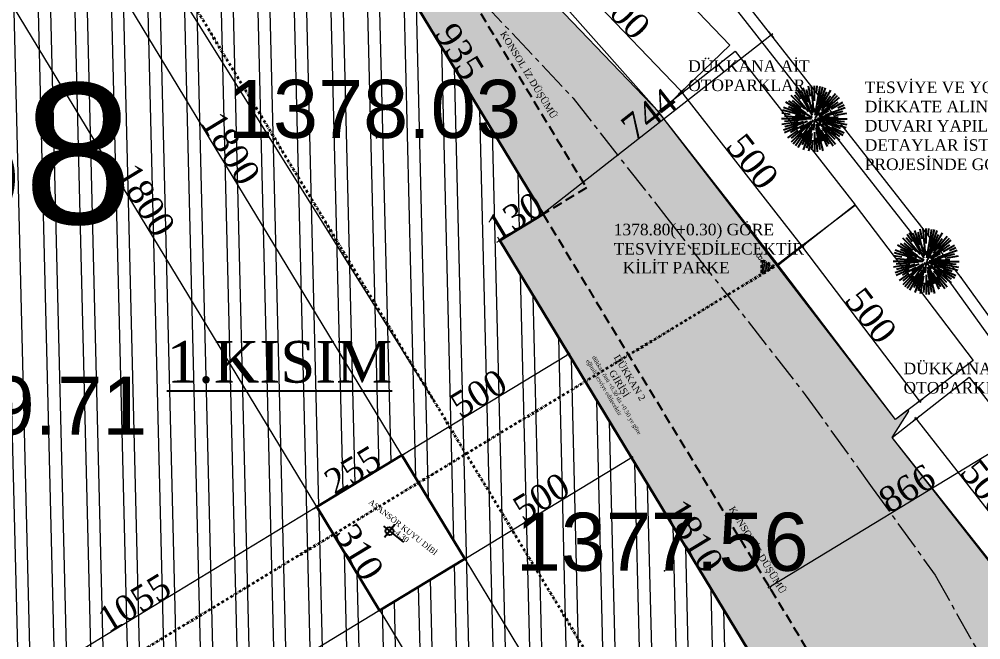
# Model space of a CAD drawing. Header units: millimetres. Extents: x 2232 to 85269, y -3593 to 5869.
# Drawn here: x 4820 to 5436, y 2992 to 3389 of the extents above; entities that cross this region are included whole.
import ezdxf

# ---------------------------------------------------------------- set-up
doc = ezdxf.new("R2010")
doc.units = ezdxf.units.MM
for name, pattern in [('CENTER2', [112.5, 75, -12.5, 12.5, -12.5]), ('DASHDOT2', [12.7, 6.35, -3.175, 0, -3.175]), ('DOTX2', [0.5, 0, -0.5]), ('HIDDEN', [0.375, 0.25, -0.125])]:
    doc.linetypes.add(name, pattern=pattern)
for name, color, linetype, lineweight in [('03_PARSEL_ALN_YENI', 40, 'Continuous', 0), ('iz', 1, 'DOTX2', 20), ('kesit çizgisi', 1, 'DASHDOT2', 40), ('Kiris', 7, 'Continuous', 30), ('NKOT', 1, 'Continuous', 0), ('NOKTA', 30, 'Continuous', 0), ('sıva iç', 21, 'Continuous', 0), ('tarama', 251, 'Continuous', 0), ('taramaa', 8, 'Continuous', 13), ('TEVHID', 4, 'Continuous', 0), ('yazı', 11, 'Continuous', 20), ('YOLATERK', 143, 'Continuous', 0), ('ölçü iç', 170, 'Continuous', 9), ('ÖLÇÜ İÇ', 7, 'Continuous', 9)]:
    doc.layers.add(name, color=color, linetype=linetype, lineweight=lineweight)
for name, color, linetype in [('BOSQUENUEVO', 64, 'Continuous'), ('Kot', 7, 'Continuous'), ('Yazi', 7, 'Continuous')]:
    doc.layers.add(name, color=color, linetype=linetype)
doc.styles.add('ROMANT', font='times.ttf')
doc.styles.get("Standard").update_dxf_attribs({"font": 'arial.ttf'})
doc.styles.add('times new roman tur_1_18', font='times.ttf', dxfattribs={"height": 0.2})
doc.styles.add('Times roman', font='times.ttf')
doc.dimstyles.new('VAZİYET ÖLÇÜ', dxfattribs={"dimtxt": 65, "dimasz": 5, "dimexe": 5, "dimexo": 0, "dimgap": 0, "dimtad": 1, "dimdec": 0, "dimzin": 3, "dimdsep": 46, "dimtxsty": 'ROMANT', "dimblk": 'fm-dim', "dimcen": 9, "dimdle": 1.25, "dimse1": 1, "dimse2": 1, "dimaunit": 1, "dimadec": 4, "dimazin": 0, "dimtfac": 0.75, "dimtdec": 0, "dimtix": 1, "dimtofl": 0, "dimtmove": 2, "dimatfit": 3, "dimldrblk": '11_AR2', "dimfxl": 1, "dimtvp": 1, "dimtolj": 1, "dimtzin": 3, "dimarcsym": 0})

# ---------------------------------------------------------------- blocks, each defined once
blk = doc.blocks.new('fm-dim')
at = {"linetype": 'Continuous'}
for p, q in [((-0.5, 0), (-1, 0)), ((0, 0.5), (4e-16, 2)), ((0, -0.5), (0, -2)), ((0.5, -2e-16), (1, -4e-16))]:
    blk.add_line(p, q, dxfattribs=at)
at = {"color": 9, "linetype": 'Continuous'}
blk.add_circle((0, 0), 0.5, dxfattribs=at)
blk = doc.blocks.new('*D20')
at = {"layer": 'Defpoints', "color": 0, "transparency": 16777216}
for p in [(784747.5802167184, -318397.8888023626, -11.59669621302051), (784747.5802167184, -318397.8888023626), (784747.5802167186, -318897.8888023625, -11.59669621302051)]:
    blk.add_point(p, dxfattribs=at)
at = {"layer": 'ÖLÇÜ İÇ', "color": 0, "lineweight": -2, "transparency": 16777216}
blk.add_line((784747.5802167186, -318892.8888023625), (784747.5802167184, -318402.8888023625), dxfattribs=at)
at = {"layer": 'ÖLÇÜ İÇ', "color": 0, "lineweight": -2, "transparency": 16777216, "xscale": 5, "yscale": 5, "zscale": 5}
for p, rotation in [((784747.5802167184, -318397.8888023625), 90.00000000002727), ((784747.5802167186, -318897.8888023625), 270.0000000000273)]:
    blk.add_blockref('fm-dim', p, dxfattribs=dict(at, rotation=rotation))
at = {"layer": 'ÖLÇÜ İÇ', "color": 0, "transparency": 16777216, "insert": (784780.6425815347, -318647.8888023625), "char_height": 65, "attachment_point": 5, "rotation": 270.0000000000273, "style": 'ROMANT'}
blk.add_mtext('\\A1;500', dxfattribs=at)
blk = doc.blocks.new('11_AR2')
blk.add_line((-0.5, 0), (-1, 0))
blk.add_circle((0, 0), 0.5)
blk = doc.blocks.new('02PTRX23')
at = {"color": 0, "linetype": 'ByBlock'}
for p, q in [((-0.09175952528003872, 0.2582924330819392), (-0.1699043297844938, 0.4729935189056249)), ((-0.02046251188021397, 0.08364102737013113), (-0.1182297018091836, 0.4485131474982822)), ((-0.05821656008300735, 0.339580701123932), (-0.08571834695512504, 0.4955510850187732)), ((-0.007767704768443018, 0.1045711677911694), (-0.04247212949548729, 0.5012445575585431)), ((0.001105741878340893, 0.2753265520538957), (0.001105741878340893, 0.5031472085126687)), ((0.01110499736430626, 0.05985580435993931), (0.08792983071180771, 0.4955510850187732)), ((0.02698465252328575, 0.07424893114973585), (0.1721158135411773, 0.4729935189056214)), ((0.03569693108924454, 0.3985263104079912), (0.04468361325217352, 0.5012445575585431)), ((0.05871963698336735, 0.2181651922665679), (0.1305152644296026, 0.4861101216572017)), ((-0.1443518649412816, 0.1486048153322912), (-0.3524476487149331, 0.3567005991059435)), ((-0.08770411047636895, 0.1089866691141559), (-0.3016653269592284, 0.3639757175334335)), ((-0.2081450496563839, 0.3019883093521969), (-0.2856824762971826, 0.4127232306571642)), ((-0.02721643794011186, 0.05220266293933129), (-0.2488942581216591, 0.4361599104048892)), ((-0.07057052718167522, 0.1568574635481781), (-0.2001587997544751, 0.4347604108974252)), ((0.0427724085449892, 0.07531599216133955), (0.2511057418783427, 0.4361599104048874)), ((0.072915734948241, 0.1571442356128081), (0.191685991052351, 0.4118478717787646)), ((0.07608146269235228, 0.06605930819495498), (0.3841279634378321, 0.3245410133559368)), ((0.10812420196212, 0.1306868427914125), (0.3224995467216125, 0.3861694300721563)), ((0.1139583519640386, 0.1643174386622004), (0.2450167290919101, 0.351488198724228)), ((0.1882597721125912, 0.1903012387469172), (0.3546591324716157, 0.3567005991059418)), ((-0.2025264132424489, 0.07726325171611315), (-0.4687405685146127, 0.1741572801755034)), ((-0.0258627768353934, 0.01871749005168866), (-0.4319069600138787, 0.2531472085126687)), ((-0.138394506566816, 0.0681972426771722), (-0.3887537953463287, 0.1849416963252963)), ((-0.1219894402352564, 0.0893393829459086), (-0.3882065817064655, 0.2757466322046902)), ((-0.1978016822627149, 0.1700503547478522), (-0.3313426514390754, 0.2821045327307914)), ((0.1226654813695713, 0.0882642544472354), (0.3607869728014759, 0.2549987177575943)), ((0.1678753532551855, 0.06384638303398305), (0.4709520522712953, 0.1741572801755034)), ((0.2626479476075296, 0.1541486713948625), (0.4341184437705614, 0.2531472085126669)), ((0.3549498595735709, 0.1681474303870534), (0.4542596353966655, 0.2144563393830179)), ((-0.04276306760506277, 0.003147208512668698), (-0.4988942581216591, 0.003147208512670474)), ((-0.3636522768692751, 0.0674638886476373), (-0.4912981346277645, 0.08997129734613551)), ((-0.1452538428099324, 0.04236414103444552), (-0.4818571712661948, 0.1325567310639286)), ((-0.1600930043342652, 0.0172502713808651), (-0.4495670829576355, 0.04257597164502336)), ((-0.0675700313424743, 0.01525660025251518), (-0.2852797766442796, 0.05364470231238982)), ((0.001105741878340893, 0.003147208512668698), (0.3971043956533844, -0.1409845142709365)), ((0.001105741878340893, 0.003147208512668698), (0.07729674947948517, -0.1056648271245786)), ((0.01166038166642025, 0.01822079628789552), (0.07486531234002136, 0.1084867920456709)), ((0.0472447295595142, 0.0112827569034355), (0.2325057487687356, 0.04394927306356955)), ((0.07327452552706148, 0.04481387517934543), (0.2199043418779496, 0.1294706391207541)), ((0.08443907521171212, 0.003147208512668698), (0.5011057418783409, 0.003147208512668698)), ((0.0862213078781231, 0.02595385568563024), (0.4348624974604398, 0.1193719808824341)), ((0.1515383140580333, 0.01630835320343671), (0.3622931985749194, 0.03474701638137745)), ((0.3200777838223114, 0.0593905855990613), (0.4935096183844454, 0.08997129734613196)), ((-0.2460478893972136, -0.04043264506128352), (-0.4912981346277645, -0.08367688032079545)), ((-0.1049850905143037, -0.03546669660677626), (-0.4687405685146144, -0.1678628631501642)), ((-0.2543765582824049, -0.1159861445753414), (-0.4520481516399855, -0.2081619223576805)), ((-0.1157323609610446, -0.007074800953652982), (-0.4502065815164116, -0.03633750349391551)), ((-0.1622623582882161, -0.04062714199596584), (-0.4485875149873211, -0.1173477365062059)), ((-0.1552301508780971, -0.08711336125425895), (-0.3581673329707336, -0.2042791979640279)), ((-0.06813007315755115, -0.06608860652322424), (-0.3524476487149331, -0.3504061820806044)), ((-0.109470922407815, -0.08963762970665634), (-0.3490579155738418, -0.2906749873071437)), ((-0.0143622196574249, -0.01894332992299574), (-0.2856824762971835, -0.4064288136318268)), ((-0.04734275838020974, -0.03077679658332322), (-0.2177511252752682, -0.1500980196572481)), ((-0.05677436220067023, -0.120977075244582), (-0.182893969045093, -0.3914414449343919)), ((-0.02739593673214102, -0.07516050988618517), (-0.1699043297844929, -0.4666991018802849)), ((-0.02987652955320019, -0.1124802026037326), (-0.1178125415204789, -0.4406618670805962)), ((-0.00160436404887232, -0.02782944398139975), (-0.01375355266153466, -0.1666953052602693)), ((0.02267399563686645, -0.07734661034469159), (0.130515264429599, -0.4798157046318652)), ((0.0243041221645548, -0.1284173438491232), (0.08280779055947285, -0.460208134798159)), ((0.03637805806327954, -0.003072252502816397), (0.4935096183844454, -0.08367688032079901)), ((0.03698891258849279, -0.0738044994050755), (0.1975829882622797, -0.4181996060803552)), ((0.0469279313011004, -0.1227482222363339), (0.1243902718542973, -0.3355742537643494)), ((0.0620042029458272, -0.05775125255481761), (0.3119214646336292, -0.3076685142426197)), ((0.0649427788048822, -0.05041842562784371), (0.3841279634378285, -0.3182465963306029)), ((0.07663139079809156, -0.03207097996573793), (0.1059954808077794, -0.04576368001200848)), ((0.1180786731796371, -0.06438714486203612), (0.4341184437705596, -0.2468527914873331)), ((0.1190199968121224, -0.1373775284227365), (0.322499546721609, -0.3798750130468216)), ((0.1282450607972336, -0.00797604058114132), (0.4567669053932821, -0.0367179777039226)), ((0.1687172517773465, -0.1142156342093275), (0.3824202851391014, -0.2638521091075106)), ((0.1768159323085143, -0.04393419511501406), (0.4840686550228757, -0.1262623140385921)), ((0.2617002904509533, -0.1183700251601874), (0.4542596353966655, -0.2081619223576832)), ((-0.258509450848357, -0.1786373064683318), (-0.4084702802661537, -0.283641009662853)), ((-0.1833189753570847, -0.2166416108158202), (-0.3202880629649281, -0.3798750130468207)), ((-0.1010927027928803, -0.1738656901124047), (-0.2488942581216591, -0.4298654933795492)), ((-0.03828878217989029, -0.2202702395712581), (-0.08571834695512504, -0.4892566679934323)), ((0.001105741878340893, -0.1992159600835386), (0.001105741878340893, -0.4968527914873313)), ((0.02640730754320408, -0.286051010378479), (0.04468361325216819, -0.494950140533204)), ((0.1012686863181624, -0.1703401002928029), (0.2222812380389687, -0.3799399882267922)), ((0.1592722812602592, -0.2227380194389159), (0.2878939600538626, -0.4064288136318286)), ((-0.02700032735270508, -0.318106632823242), (-0.03995416513176409, -0.4661696761593683))]:
    blk.add_line(p, q, dxfattribs=at)
blk = doc.blocks.new('YTTYTY')
at = {"layer": 'NOKTA'}
for p in [(1083168.616218126, -440814.6932641108, -257.91015625), (1083906.616218126, -441923.6932641704, -304.8095703125)]:
    blk.add_point(p, dxfattribs=at)
at = {"layer": 'NKOT'}
for s, p in [('1378.03', (1082787.444324798, -440814.6932641108, -257.91015625)), ('1379.71', (1081829.944324791, -441574.8932642181, -89.404296875)), ('1377.56', (1083525.444324798, -441923.6932641704, -304.8095703125))]:
    blk.add_text(s, height=148.7500071525574, dxfattribs=at).set_placement(p)
blk = doc.blocks.new('GFHGFHFG')
at = {"layer": 'tarama'}
h = blk.add_hatch(dxfattribs=at)
h.set_pattern_fill('ANSI33', color=256, angle=-2.544443745170813e-14, style=0)
h.set_pattern_definition([(315.0000000000001, (628955.3421471656, -27331.29962176274), (-4.490128060534574, -4.490128060534581), []), (315.0000000000001, (628959.8322771654, -27331.29962176274), (-4.490128060534574, -4.490128060534581), [3.175, -1.5875])])
h.paths.add_polyline_path([(651484.5379358275, -213045.2655740642), (651515.5581012402, -213026.6892051129), (651515.5581012402, -213063.8419430154)])
at = {"layer": 'kesit çizgisi', "color": 1}
for p, q in [((651515.5581012402, -213026.6892051129), (651484.5379358275, -213045.2655740642)), ((651484.5379358275, -213045.2655740642), (651515.5581012402, -213063.8419430154)), ((651515.5581012407, -216046.3845378708), (651515.5581012402, -213026.6892051129)), ((649350.0909737981, -213950.8509588443), (654643.778074721, -213950.8509588444))]:
    blk.add_line(p, q, dxfattribs=at)
blk.add_text('B', height=15.8203125, rotation=270, dxfattribs=at).set_placement((651466.282234389, -213038.8550988176))
blk = doc.blocks.new('*D2486')
at = {"layer": 'Defpoints', "color": 0, "transparency": 16777216}
for p in [(1127611.035515139, -439811.6020418108), (1127611.035515139, -439811.6020418109), (1126004.012808587, -440787.2444048847)]:
    blk.add_point(p, dxfattribs=at)
at = {"layer": 'ÖLÇÜ İÇ', "color": 0, "lineweight": -2, "transparency": 16777216}
blk.add_line((1126008.286805147, -440784.6496113661), (1127606.761518579, -439814.1968353297), dxfattribs=at)
at = {"layer": 'ÖLÇÜ İÇ', "color": 0, "lineweight": -2, "transparency": 16777216, "xscale": 5, "yscale": 5, "zscale": 5}
for p, rotation in [((1127611.035515139, -439811.6020418109), 31.2624292926261), ((1126004.012808587, -440787.2444048849), 211.2624292926261)]:
    blk.add_blockref('fm-dim', p, dxfattribs=dict(at, rotation=rotation))
at = {"layer": 'ÖLÇÜ İÇ', "color": 0, "transparency": 16777216, "insert": (1126790.366159875, -440271.16153665), "char_height": 65, "attachment_point": 5, "rotation": 31.262429292626095, "style": 'ROMANT'}
blk.add_mtext('\\A1;1880', dxfattribs=at)
blk = doc.blocks.new('*D2489')
at = {"layer": 'Defpoints', "color": 0, "transparency": 16777216}
for p in [(1127964.694769254, -440211.0706037512), (1128449.921157272, -441010.3079604671), (1128449.921157271, -441010.3079604675)]:
    blk.add_point(p, dxfattribs=at)
at = {"layer": 'ÖLÇÜ İÇ', "color": 0, "lineweight": -2, "transparency": 16777216}
blk.add_line((1127967.289562772, -440215.3446003117), (1128447.326363752, -441006.0339639075), dxfattribs=at)
at = {"layer": 'ÖLÇÜ İÇ', "color": 0, "lineweight": -2, "transparency": 16777216, "xscale": 5, "yscale": 5, "zscale": 5}
for p, rotation in [((1127964.694769253, -440211.0706037516), 121.2624292926101), ((1128449.921157271, -441010.3079604675), 301.2624292926101)]:
    blk.add_blockref('fm-dim', p, dxfattribs=dict(at, rotation=rotation))
at = {"layer": 'ÖLÇÜ İÇ', "color": 0, "transparency": 16777216, "insert": (1128235.649768137, -440593.4826394353), "char_height": 65, "attachment_point": 5, "rotation": 301.26242929261014, "style": 'ROMANT'}
blk.add_mtext('\\A1;935', dxfattribs=at)
blk = doc.blocks.new('*D2490')
at = {"layer": 'Defpoints', "color": 0, "transparency": 16777216}
for p in [(1128449.921157272, -441010.3079604672), (1128338.797246713, -441077.7725919567), (1128338.797246713, -441077.7725919565)]:
    blk.add_point(p, dxfattribs=at)
at = {"layer": 'ÖLÇÜ İÇ', "color": 0, "lineweight": -2, "transparency": 16777216}
blk.add_line((1128445.647160712, -441012.902753986), (1128343.071243273, -441075.1777984377), dxfattribs=at)
at = {"layer": 'ÖLÇÜ İÇ', "color": 0, "lineweight": -2, "transparency": 16777216, "xscale": 5, "yscale": 5, "zscale": 5}
for p, rotation in [((1128449.921157272, -441010.3079604671), 31.26242929277661), ((1128338.797246713, -441077.7725919565), 211.2624292927766)]:
    blk.add_blockref('fm-dim', p, dxfattribs=dict(at, rotation=rotation))
at = {"layer": 'ÖLÇÜ İÇ', "color": 0, "transparency": 16777216, "insert": (1128377.201200004, -441015.778589514), "char_height": 65, "attachment_point": 5, "rotation": 31.262429292776623, "style": 'ROMANT'}
blk.add_mtext('\\A1;130', dxfattribs=at)
blk = doc.blocks.new('*D2491')
at = {"layer": 'Defpoints', "color": 0, "transparency": 16777216}
for p in [(1128338.797246713, -441077.7725919567), (1129278.112500524, -442624.95934667), (1129278.112500524, -442624.95934667)]:
    blk.add_point(p, dxfattribs=at)
at = {"layer": 'ÖLÇÜ İÇ', "color": 0, "lineweight": -2, "transparency": 16777216}
blk.add_line((1128341.392040232, -441082.0465885166), (1129275.517707005, -442620.68535011), dxfattribs=at)
at = {"layer": 'ÖLÇÜ İÇ', "color": 0, "lineweight": -2, "transparency": 16777216, "xscale": 5, "yscale": 5, "zscale": 5}
for p, rotation in [((1128338.797246713, -441077.7725919567), 121.2624292926255), ((1129278.112500524, -442624.95934667), 301.2624292926255)]:
    blk.add_blockref('fm-dim', p, dxfattribs=dict(at, rotation=rotation))
at = {"layer": 'ÖLÇÜ İÇ', "color": 0, "transparency": 16777216, "insert": (1128836.716560316, -441834.2079673249), "char_height": 65, "attachment_point": 5, "rotation": 301.2624292926255, "style": 'ROMANT'}
blk.add_mtext('\\A1;1810', dxfattribs=at)
blk = doc.blocks.new('*D2501')
at = {"layer": 'Defpoints', "color": 0, "transparency": 16777216}
for p in [(1126791.610492, -442017.087845767), (1126791.610492, -442017.087845767), (1127730.925745811, -443564.2746004803)]:
    blk.add_point(p, dxfattribs=at)
at = {"layer": 'ÖLÇÜ İÇ', "color": 0, "lineweight": -2, "transparency": 16777216}
blk.add_line((1127728.330952292, -443560.0006039203), (1126794.205285519, -442021.361842327), dxfattribs=at)
at = {"layer": 'ÖLÇÜ İÇ', "color": 0, "lineweight": -2, "transparency": 16777216, "xscale": 5, "yscale": 5, "zscale": 5}
for p, rotation in [((1126791.610492, -442017.087845767), 121.2624292926255), ((1127730.925745811, -443564.2746004803), 301.2624292926255)]:
    blk.add_blockref('fm-dim', p, dxfattribs=dict(at, rotation=rotation))
at = {"layer": 'ÖLÇÜ İÇ', "color": 0, "transparency": 16777216, "insert": (1127289.529805603, -442773.5232211351), "char_height": 65, "attachment_point": 5, "rotation": 301.2624292926255, "style": 'ROMANT'}
blk.add_mtext('\\A1;1810', dxfattribs=at)
blk = doc.blocks.new('*D2509')
at = {"layer": 'Defpoints', "color": 0, "transparency": 16777216}
for p in [(1129034.612025726, -440550.3341676239), (1129035.526563352, -440551.5015126187), (1128449.911559217, -441010.2921510966)]:
    blk.add_point(p, dxfattribs=at)
at = {"layer": 'ÖLÇÜ İÇ', "color": 0, "lineweight": -2, "transparency": 16777216}
blk.add_line((1128452.932969723, -441006.0412509613), (1129030.676077594, -440553.4177227644), dxfattribs=at)
at = {"layer": 'ÖLÇÜ İÇ', "color": 0, "lineweight": -2, "transparency": 16777216, "xscale": 5, "yscale": 5, "zscale": 5}
for p, rotation in [((1129034.612025726, -440550.3341676239), 38.07635210900806), ((1128448.997021591, -441009.1248061017), 218.0763521090081)]:
    blk.add_blockref('fm-dim', p, dxfattribs=dict(at, rotation=rotation))
at = {"layer": 'ÖLÇÜ İÇ', "color": 0, "transparency": 16777216, "insert": (1128721.356795897, -440753.6293549656), "char_height": 65, "attachment_point": 5, "rotation": 38.07635210900806, "style": 'ROMANT'}
blk.add_mtext('\\A1;744', dxfattribs=at)
blk = doc.blocks.new('*D2528')
at = {"layer": 'Defpoints', "color": 0, "transparency": 16777216}
for p in [(1129769.94031115, -441516.617111577), (1129030.027801426, -441965.8266880887), (1129030.027801425, -441965.8266880882)]:
    blk.add_point(p, dxfattribs=at)
at = {"layer": 'ÖLÇÜ İÇ', "color": 0, "lineweight": -2, "transparency": 16777216}
blk.add_line((1129765.66631459, -441519.2119050953), (1129034.301797985, -441963.2318945694), dxfattribs=at)
at = {"layer": 'ÖLÇÜ İÇ', "color": 0, "lineweight": -2, "transparency": 16777216, "xscale": 5, "yscale": 5, "zscale": 5}
for p, rotation in [((1129769.94031115, -441516.6171115765), 31.26242929261051), ((1129030.027801425, -441965.8266880882), 211.2624292926105)]:
    blk.add_blockref('fm-dim', p, dxfattribs=dict(at, rotation=rotation))
at = {"layer": 'ÖLÇÜ İÇ', "color": 0, "transparency": 16777216, "insert": (1129382.826054299, -441712.9602131345), "char_height": 65, "attachment_point": 5, "rotation": 31.262429292610523, "style": 'ROMANT'}
blk.add_mtext('\\A1;866', dxfattribs=at)
blk = doc.blocks.new('*D2531')
at = {"layer": 'Defpoints', "color": 0, "transparency": 16777216}
for p in [(1128087.843549994, -441627.8837099171), (1128087.843549994, -441627.8837099167), (1127869.869725436, -441760.2181793763)]:
    blk.add_point(p, dxfattribs=at)
at = {"layer": 'ÖLÇÜ İÇ', "color": 0, "lineweight": -2, "transparency": 16777216}
blk.add_line((1127874.143721995, -441757.6233858572), (1128083.569553434, -441630.4785034356), dxfattribs=at)
at = {"layer": 'ÖLÇÜ İÇ', "color": 0, "lineweight": -2, "transparency": 16777216, "xscale": 5, "yscale": 5, "zscale": 5}
for p, rotation in [((1128087.843549994, -441627.8837099167), 31.26242929259968), ((1127869.869725435, -441760.218179376), 211.2624292925997)]:
    blk.add_blockref('fm-dim', p, dxfattribs=dict(at, rotation=rotation))
at = {"layer": 'ÖLÇÜ İÇ', "color": 0, "transparency": 16777216, "insert": (1127961.698635726, -441665.7892579485), "char_height": 65, "attachment_point": 5, "rotation": 31.262429292599684, "style": 'ROMANT'}
blk.add_mtext('\\A1;255', dxfattribs=at)
blk = doc.blocks.new('*D2532')
at = {"layer": 'Defpoints', "color": 0, "transparency": 16777216}
for p in [(1127869.869725436, -441760.2181793763), (1128030.746923603, -442025.2059660954), (1128030.746923603, -442025.2059660954)]:
    blk.add_point(p, dxfattribs=at)
at = {"layer": 'ÖLÇÜ İÇ', "color": 0, "lineweight": -2, "transparency": 16777216}
blk.add_line((1127872.464518955, -441764.4921759363), (1128028.152130084, -442020.9319695355), dxfattribs=at)
at = {"layer": 'ÖLÇÜ İÇ', "color": 0, "lineweight": -2, "transparency": 16777216, "xscale": 5, "yscale": 5, "zscale": 5}
for p, rotation in [((1127869.869725436, -441760.2181793763), 121.2624292927), ((1128030.746923603, -442025.2059660954), 301.2624292926999)]:
    blk.add_blockref('fm-dim', p, dxfattribs=dict(at, rotation=rotation))
at = {"layer": 'ÖLÇÜ İÇ', "color": 0, "transparency": 16777216, "insert": (1127978.570011217, -441875.5540707476), "char_height": 65, "attachment_point": 5, "rotation": 301.2624292927, "style": 'ROMANT'}
blk.add_mtext('\\A1;310', dxfattribs=at)
blk = doc.blocks.new('*D2533')
at = {"layer": 'Defpoints', "color": 0, "transparency": 16777216}
for p in [(1126935.744058663, -440221.5794177835), (1126935.744058662, -440221.5794177837), (1127869.869725436, -441760.2181793763)]:
    blk.add_point(p, dxfattribs=at)
at = {"layer": 'ÖLÇÜ İÇ', "color": 0, "lineweight": -2, "transparency": 16777216}
blk.add_line((1127867.274931917, -441755.9441828164), (1126938.338852181, -440225.8534143437), dxfattribs=at)
at = {"layer": 'ÖLÇÜ İÇ', "color": 0, "lineweight": -2, "transparency": 16777216, "xscale": 5, "yscale": 5, "zscale": 5}
for p, rotation in [((1126935.744058662, -440221.5794177837), 121.2624292926241), ((1127869.869725435, -441760.2181793764), 301.2624292926241)]:
    blk.add_blockref('fm-dim', p, dxfattribs=dict(at, rotation=rotation))
at = {"layer": 'ÖLÇÜ İÇ', "color": 0, "transparency": 16777216, "insert": (1127431.068578747, -440973.7407965915), "char_height": 65, "attachment_point": 5, "rotation": 301.26242929262406, "style": 'ROMANT'}
blk.add_mtext('\\A1;1800', dxfattribs=at)
blk = doc.blocks.new('*D2534')
at = {"layer": 'Defpoints', "color": 0, "transparency": 16777216}
for p in [(1127153.717883221, -440089.244948324), (1127153.717883221, -440089.2449483241), (1128087.843549994, -441627.883709917)]:
    blk.add_point(p, dxfattribs=at)
at = {"layer": 'ÖLÇÜ İÇ', "color": 0, "lineweight": -2, "transparency": 16777216}
blk.add_line((1128085.248756475, -441623.609713357), (1127156.31267674, -440093.5189448841), dxfattribs=at)
at = {"layer": 'ÖLÇÜ İÇ', "color": 0, "lineweight": -2, "transparency": 16777216, "xscale": 5, "yscale": 5, "zscale": 5}
for p, rotation in [((1127153.717883221, -440089.2449483241), 121.2624292926241), ((1128087.843549994, -441627.883709917), 301.2624292926241)]:
    blk.add_blockref('fm-dim', p, dxfattribs=dict(at, rotation=rotation))
at = {"layer": 'ÖLÇÜ İÇ', "color": 0, "transparency": 16777216, "insert": (1127649.042403305, -440841.4063271321), "char_height": 65, "attachment_point": 5, "rotation": 301.26242929262406, "style": 'ROMANT'}
blk.add_mtext('\\A1;1800', dxfattribs=at)
blk = doc.blocks.new('*D2535')
at = {"layer": 'Defpoints', "color": 0, "transparency": 16777216}
for p in [(1128515.243205992, -441368.4043580358), (1128515.243205992, -441368.4043580358), (1128087.843549994, -441627.8837099172)]:
    blk.add_point(p, dxfattribs=at)
at = {"layer": 'ÖLÇÜ İÇ', "color": 0, "lineweight": -2, "transparency": 16777216}
blk.add_line((1128092.117546554, -441625.2889163984), (1128510.969209432, -441370.9991515546), dxfattribs=at)
at = {"layer": 'ÖLÇÜ İÇ', "color": 0, "lineweight": -2, "transparency": 16777216, "xscale": 5, "yscale": 5, "zscale": 5}
for p, rotation in [((1128515.243205992, -441368.4043580358), 31.26242929264378), ((1128087.843549994, -441627.8837099172), 211.2624292926438)]:
    blk.add_blockref('fm-dim', p, dxfattribs=dict(at, rotation=rotation))
at = {"layer": 'ÖLÇÜ İÇ', "color": 0, "transparency": 16777216, "insert": (1128284.385376005, -441469.8823472786), "char_height": 65, "attachment_point": 5, "rotation": 31.26242929264378, "style": 'ROMANT'}
blk.add_mtext('\\A1;500', dxfattribs=at)
blk = doc.blocks.new('*D2536')
at = {"layer": 'Defpoints', "color": 0, "transparency": 16777216}
for p in [(1128676.120404159, -441633.3921447549), (1128676.120404159, -441633.3921447548), (1128248.720748161, -441892.8714966361)]:
    blk.add_point(p, dxfattribs=at)
at = {"layer": 'ÖLÇÜ İÇ', "color": 0, "lineweight": -2, "transparency": 16777216}
blk.add_line((1128252.994744721, -441890.2767031172), (1128671.846407599, -441635.9869382737), dxfattribs=at)
at = {"layer": 'ÖLÇÜ İÇ', "color": 0, "lineweight": -2, "transparency": 16777216, "xscale": 5, "yscale": 5, "zscale": 5}
for p, rotation in [((1128676.120404159, -441633.3921447548), 31.26242929262095), ((1128248.720748161, -441892.871496636), 211.2624292926209)]:
    blk.add_blockref('fm-dim', p, dxfattribs=dict(at, rotation=rotation))
at = {"layer": 'ÖLÇÜ İÇ', "color": 0, "transparency": 16777216, "insert": (1128445.262574172, -441734.8701339975), "char_height": 65, "attachment_point": 5, "rotation": 31.262429292620954, "style": 'ROMANT'}
blk.add_mtext('\\A1;500', dxfattribs=at)
blk = doc.blocks.new('*D2537')
at = {"layer": 'Defpoints', "color": 0, "transparency": 16777216}
for p in [(1127869.869725436, -441760.2181793763), (1126968.056451279, -442307.719611846), (1126968.056451279, -442307.719611846)]:
    blk.add_point(p, dxfattribs=at)
at = {"layer": 'ÖLÇÜ İÇ', "color": 0, "lineweight": -2, "transparency": 16777216}
blk.add_line((1127865.595728876, -441762.8129728953), (1126972.330447839, -442305.1248183272), dxfattribs=at)
at = {"layer": 'ÖLÇÜ İÇ', "color": 0, "lineweight": -2, "transparency": 16777216, "xscale": 5, "yscale": 5, "zscale": 5}
for p, rotation in [((1127869.869725436, -441760.2181793764), 31.26242929260379), ((1126968.056451279, -442307.719611846), 211.2624292926038)]:
    blk.add_blockref('fm-dim', p, dxfattribs=dict(at, rotation=rotation))
at = {"layer": 'ÖLÇÜ İÇ', "color": 0, "transparency": 16777216, "insert": (1127401.805086369, -442005.7072089133), "char_height": 65, "attachment_point": 5, "rotation": 31.262429292603805, "style": 'ROMANT'}
blk.add_mtext('\\A1;1055', dxfattribs=at)
blk = doc.blocks.new('*D2538')
at = {"layer": 'Defpoints', "color": 0, "transparency": 16777216}
for p in [(1128030.746923603, -442025.2059660953), (1127128.933649446, -442572.707398565), (1127128.933649446, -442572.7073985651)]:
    blk.add_point(p, dxfattribs=at)
at = {"layer": 'ÖLÇÜ İÇ', "color": 0, "lineweight": -2, "transparency": 16777216}
blk.add_line((1128026.472927043, -442027.8007596142), (1127133.207646006, -442570.1126050463), dxfattribs=at)
at = {"layer": 'ÖLÇÜ İÇ', "color": 0, "lineweight": -2, "transparency": 16777216, "xscale": 5, "yscale": 5, "zscale": 5}
for p, rotation in [((1128030.746923603, -442025.2059660953), 31.26242929261458), ((1127128.933649446, -442572.7073985651), 211.2624292926146)]:
    blk.add_blockref('fm-dim', p, dxfattribs=dict(at, rotation=rotation))
at = {"layer": 'ÖLÇÜ İÇ', "color": 0, "transparency": 16777216, "insert": (1127562.682284536, -442270.6949956324), "char_height": 65, "attachment_point": 5, "rotation": 31.262429292614595, "style": 'ROMANT'}
blk.add_mtext('\\A1;1055', dxfattribs=at)
blk = doc.blocks.new('*D2539')
at = {"layer": 'Defpoints', "color": 0, "transparency": 16777216}
for p in [(1128248.720748161, -441892.8714966361), (1129608.392552018, -444132.4456940648), (1129608.392552018, -444132.4456940651)]:
    blk.add_point(p, dxfattribs=at)
at = {"layer": 'ÖLÇÜ İÇ', "color": 0, "lineweight": -2, "transparency": 16777216}
blk.add_line((1128251.31554168, -441897.1454931963), (1129605.797758499, -444128.1716975051), dxfattribs=at)
at = {"layer": 'ÖLÇÜ İÇ', "color": 0, "lineweight": -2, "transparency": 16777216, "xscale": 5, "yscale": 5, "zscale": 5}
for p, rotation in [((1128248.720748161, -441892.8714966364), 121.2624292926101), ((1129608.392552018, -444132.4456940651), 301.2624292926101)]:
    blk.add_blockref('fm-dim', p, dxfattribs=dict(at, rotation=rotation))
at = {"layer": 'ÖLÇÜ İÇ', "color": 0, "transparency": 16777216, "insert": (1128956.818336787, -442995.5005933624), "char_height": 65, "attachment_point": 5, "rotation": 301.26242929261014, "style": 'ROMANT'}
blk.add_mtext('\\A1;2620', dxfattribs=at)
blk = doc.blocks.new('*D2540')
at = {"layer": 'Defpoints', "color": 0, "transparency": 16777216}
for p in [(1128030.746923602, -442025.2059660951), (1129390.41872746, -444264.7801635244), (1129390.418727459, -444264.7801635248)]:
    blk.add_point(p, dxfattribs=at)
at = {"layer": 'ÖLÇÜ İÇ', "color": 0, "lineweight": -2, "transparency": 16777216}
blk.add_line((1128033.341717121, -442029.4799626555), (1129387.82393394, -444260.5061669649), dxfattribs=at)
at = {"layer": 'ÖLÇÜ İÇ', "color": 0, "lineweight": -2, "transparency": 16777216, "xscale": 5, "yscale": 5, "zscale": 5}
for p, rotation in [((1128030.746923602, -442025.2059660955), 121.2624292926048), ((1129390.418727459, -444264.7801635248), 301.2624292926048)]:
    blk.add_blockref('fm-dim', p, dxfattribs=dict(at, rotation=rotation))
at = {"layer": 'ÖLÇÜ İÇ', "color": 0, "transparency": 16777216, "insert": (1128738.844512228, -443127.835062822), "char_height": 65, "attachment_point": 5, "rotation": 301.2624292926048, "style": 'ROMANT'}
blk.add_mtext('\\A1;2620', dxfattribs=at)
blk = doc.blocks.new('FGFDGFDG')
at = {"layer": 'ÖLÇÜ İÇ', "color": 3}
blk.add_lwpolyline([(784669.4131599978, -318397.8888023625), (784919.4131599978, -318397.8888023624), (784919.4131599977, -318897.8888023625), (784669.4131599977, -318897.8888023625)], close=True, dxfattribs=at)
at = {"layer": 'ÖLÇÜ İÇ'}
dim = blk.add_aligned_dim(p1=(784747.5802167187, -318897.8888023625), p2=(784747.5802167185, -318397.8888023625), distance=1.1641532182698902e-10, dimstyle='VAZİYET ÖLÇÜ', dxfattribs=at)
dim.commit()
dim.dimension.update_dxf_attribs({"geometry": '*D20', "text_midpoint": (784780.6425815347, -318647.8888023625, 11.59669621302051)})
blk = doc.blocks.new('DFGDFG')
at = {"layer": 'taramaa'}
h = blk.add_hatch(dxfattribs=at)
h.set_pattern_fill('AR-HBONE', color=256, scale=8)
h.set_pattern_definition([(45, (-15000, 0), (0, 45.25483399593904), [96, -32]), (135, (-14977.372583, 22.627417), (3.552713678800501e-15, 45.25483399593904), [96, -32])])
h.paths.add_polyline_path([(1070330.959994344, -446180.5187171082), (1069903.560338346, -446439.9980689894), (1069773.820662405, -446226.2982409905), (1070201.220318403, -445966.8188891092)], flags=16)
h.paths.add_polyline_path([(1069476.160682348, -446699.4774208711), (1069346.421006407, -446485.7775928719), (1069773.820662405, -446226.2982409906), (1069903.560338346, -446439.9980689895)], flags=16)
h.paths.add_polyline_path([(1069268.490026999, -446357.6106203371), (1069138.750351058, -446143.9107923378), (1069566.150007056, -445884.4314404567), (1069695.889682997, -446098.1312684557)], flags=16)
h.paths.add_polyline_path([(1069695.889682997, -446098.1312684555), (1069566.150007056, -445884.4314404564), (1069993.549663054, -445624.9520885753), (1070123.289338995, -445838.6519165743)], flags=16)
h.paths.add_polyline_path([(1070330.959994343, -446180.5187171083), (1070201.220318403, -445966.8188891094), (1070628.619974401, -445707.3395372279), (1070758.359650342, -445921.0393652269)], flags=16)
h.paths.add_polyline_path([(1070758.359650341, -445921.0393652271), (1070628.6199744, -445707.3395372281), (1071056.019630398, -445447.8601853469), (1071185.759306339, -445661.5600133457)], flags=16)
h.paths.add_polyline_path([(1070123.289338994, -445838.6519165744), (1069993.549663054, -445624.9520885753), (1070420.949319052, -445365.4727366942), (1070550.688994993, -445579.1725646929)], flags=16)
h.paths.add_polyline_path([(1070550.688994992, -445579.1725646933), (1070420.949319051, -445365.4727366943), (1070848.34897505, -445105.993384813), (1070978.08865099, -445319.6932128118)], flags=16)
h.paths.add_polyline_path([(1070343.123073332, -445237.2421791067), (1070213.383397391, -445023.5423511075), (1070640.783053389, -444764.0629992266), (1070770.52272933, -444977.7628272253)], flags=16)
h.paths.add_polyline_path([(1069915.723417334, -445496.7215309878), (1069785.983741393, -445283.0217029889), (1070213.383397392, -445023.5423511076), (1070343.123073332, -445237.2421791067)], flags=16)
h.paths.add_polyline_path([(1069488.323761336, -445756.2008828691), (1069358.584085396, -445542.50105487), (1069785.983741394, -445283.0217029888), (1069915.723417334, -445496.7215309877)], flags=16)
h.paths.add_polyline_path([(1069060.924105339, -446015.6802347506), (1068931.184429398, -445801.9804067514), (1069358.584085396, -445542.5010548701), (1069488.323761337, -445756.2008828691)], flags=16)
h.paths.add_polyline_path([(1069150.983044046, -445200.5919908597), (1069280.722719987, -445414.2918188585), (1068853.323063989, -445673.77117074), (1068723.583388048, -445460.0713427408)], flags=16)
h.paths.add_polyline_path([(1070135.522031982, -444895.3331150959), (1069708.122375984, -445154.8124669773), (1069578.382700043, -444941.1126389782), (1070005.782356042, -444681.6332870969)], flags=16)
h.paths.add_polyline_path([(1069578.382700044, -444941.1126389783), (1069708.122375984, -445154.812466977), (1069280.722719986, -445414.2918188585), (1069150.983044046, -445200.5919908593)], flags=16)
h.paths.add_polyline_path([(1070433.182012039, -444422.1539352158), (1070562.92168798, -444635.8537632148), (1070135.522031982, -444895.3331150961), (1070005.782356041, -444681.6332870971)], flags=16)
h.paths.add_polyline_path([(1070225.56706871, -444080.2533112607), (1070355.30674465, -444293.9531392596), (1069927.907088652, -444553.432491141), (1069798.167412712, -444339.7326631419)], flags=16)
h.paths.add_polyline_path([(1069798.167412712, -444339.732663142), (1069927.907088653, -444553.4324911408), (1069500.507432655, -444812.9118430221), (1069370.767756714, -444599.2120150231)], flags=16)
h.paths.add_polyline_path([(1069370.767756714, -444599.2120150232), (1069500.507432655, -444812.911843022), (1069073.107776657, -445072.3911949033), (1068943.368100716, -444858.6913669042)], flags=16)
h.paths.add_polyline_path([(1068943.368100716, -444858.6913669045), (1069073.107776657, -445072.3911949033), (1068645.708120659, -445331.8705467847), (1068515.968444719, -445118.1707187857)], flags=16)
h.paths.add_polyline_path([(1069363.227766219, -446963.0761378718), (1069820.922212779, -446761.7907842378), (1069921.564889596, -446990.6380075184), (1070146.511777418, -446891.7106244044), (1070322.065481625, -446789.6828663062), (1070196.445657285, -446573.5355560458), (1071945.551441007, -445557.0765168785), (1071908.508127584, -445477.2901051996), (1071618.264733094, -445612.0445928975), (1070565.495297954, -443344.5180734409), (1070855.738692444, -443209.7635857433), (1070791.397294376, -443095.180977585), (1070512.377369198, -443251.8586127278), (1069777.950954467, -441943.952713458), (1069490.782350375, -441582.1312548602), (1069533.444361702, -441515.1373359005), (1069529.97113151, -441512.5762396128), (1069498.820534321, -441536.2445862077), (1068906.259114931, -440766.6564708418), (1068893.851192457, -440750.0576778108), (1068547.936205948, -440389.0274545492), (1068561.728864405, -440375.8122527273), (1068254.511709147, -440055.1708163104), (1068221.457129773, -440020.6718710881), (1067844.615155124, -439692.0528891165), (1068056.737690297, -439448.1240652706), (1067569.412825477, -439024.9492859059), (1067292.779433801, -439091.7097778161), (1066798.945474432, -439278.5658706021), (1066809.562237357, -439306.6244583249), (1066677.727533031, -439397.653182721), (1067037.6918944, -439744.6771855569), (1066864.179892982, -439924.6593662416), (1066839.06800119, -439900.4502218267), (1066145.019995517, -440620.3789445637), (1065785.055634148, -440273.3549417259), (1065749.25304982, -440310.492587242), (1066068.625941779, -440836.5454818886), (1067756.854583212, -439811.6020418108), (1068029.307902687, -440260.3716806087), (1068110.513837327, -440211.0706037513), (1068595.740225345, -441010.3079604671), (1068484.616314785, -441077.7725919567), (1069423.931568596, -442624.95934667), (1069535.055479155, -442557.4947151807), (1070020.281867173, -443356.7320718963), (1069939.075932536, -443406.0331487518), (1070211.529252012, -443854.8027875505), (1068476.286648658, -444908.2889561898), (1068181.380890852, -445087.3297064793), (1069460.31343594, -447193.4876655401), (1069463.870443035, -447191.9233611523)])
at = {"layer": '03_PARSEL_ALN_YENI', "lineweight": 0}
blk.add_lwpolyline([(1070022.90135233, -441665.3299331506), (1069667.596911534, -441172.1681555946), (1069560.825729593, -441035.8820134838), (1069052.367485262, -440386.8696930845), (1068553.397673211, -439856.735909446), (1068392.699481814, -439700.1285735805), (1067605.217454321, -439016.308482929), (1067292.779433801, -439091.7097778161), (1066795.525514125, -439279.8599096377), (1066513.300316474, -439474.7296889265), (1065424.48909933, -440604.1421538432), (1065466.044500402, -440672.5898508866), (1068138.595388918, -445074.6639249165), (1068304.508393898, -445347.9464060505), (1069448.319731398, -447231.5352258523), (1070160.130297578, -446918.4944131215), (1072089.977961666, -445796.9115246971), (1070882.462486736, -443196.0824441154)], close=True, dxfattribs=at)
blk.add_lwpolyline([(1065462.125633155, -440608.3268474831), (1065462.125633155, -440608.3268474831), (1065491.68847974, -440657.0210897376), (1068164.239368262, -445059.0951637765), (1068330.152373241, -445332.3776449105), (1069460.31343594, -447193.4876655401), (1070146.511777418, -446891.7106244044), (1072051.243963706, -445784.7242715819), (1070855.738692444, -443209.7635857431), (1069997.571635249, -441681.4937221496), (1069643.609015524, -441190.1943892715), (1069537.210040802, -441054.3833443267), (1069029.590175233, -440406.4411573189), (1068531.99592894, -439877.7688526358), (1068372.378810602, -439722.2150692107), (1067569.412825477, -439024.9492859059)], dxfattribs=at)
at = {"layer": 'taramaa'}
for points in [[(1069777.950954467, -441943.952713458), (1069490.782350375, -441582.1312548602), (1069533.444361702, -441515.1373359005), (1069529.97113151, -441512.5762396128), (1069498.820534321, -441536.2445862077), (1068906.259114931, -440766.6564708418), (1068893.851192457, -440750.0576778108), (1068562.592649654, -440376.7137822752), (1068561.728864405, -440375.8122527273), (1068221.457129773, -440020.6718710881), (1068171.352574513, -439977.6192813462), (1067844.615155124, -439692.0528891165), (1068056.737690297, -439448.1240652706), (1067569.412825477, -439024.9492859059)], [(1067292.779433801, -439091.7097778161), (1066798.945474432, -439278.5658706021), (1066809.562237357, -439306.6244583249), (1066677.727533031, -439397.653182721), (1067037.6918944, -439744.6771855569), (1066864.179892982, -439924.6593662416), (1066839.06800119, -439900.4502218267), (1066145.019995517, -440620.3789445637), (1065785.055634148, -440273.3549417259), (1065749.25304982, -440310.492587242), (1066068.625941779, -440836.5454818886), (1067756.854583212, -439811.6020418108), (1068029.307902687, -440260.3716806087), (1068110.513837327, -440211.0706037513), (1068595.740225345, -441010.3079604671), (1068484.616314785, -441077.7725919567), (1069423.931568596, -442624.95934667)]]:
    blk.add_lwpolyline(points, dxfattribs=at)
at = {"layer": 'TEVHID', "color": 3, "linetype": 'CENTER2', "lineweight": 0, "elevation": -138060.7055664062}
blk.add_lwpolyline([(1068196.701935383, -440207.2849626337), (1068438.789564643, -440464.4925687591), (1068672.745651428, -440713.0607636346), (1068913.001794224, -441019.731367357), (1069267.798644707, -441472.6053835392), (1069439.570899904, -441711.0248936596), (1069600.739400988, -441934.7264164797), (1070437.065915218, -443424.1014712621), (1071032.714920314, -444707.0508714879), (1071444.411329, -445593.7906394469), (1069933.15496162, -446472.0979344826), (1069463.544810111, -446678.6235895273), (1069132.838006102, -446134.0271004015), (1068560.932337367, -445192.2326904827), (1068395.035182353, -444918.9763135171), (1065908.20095464, -440822.8041780747), (1066838.552322823, -439857.7604538429), (1067029.470901335, -439725.9357210886), (1067440.477233759, -439570.4198114797), (1067471.983283722, -439562.816393176), (1068054.02162827, -440068.2368340697)], close=True, dxfattribs=at)
at = {"layer": 'YOLATERK'}
for p in [(1069560.825729593, -441035.8820134838, -123217.7062988281), (1069667.596911534, -441172.1681555946, -123216.7053222656)]:
    blk.add_point(p, dxfattribs=at)
at = {"layer": 'ÖLÇÜ İÇ', "color": 1}
blk.add_lwpolyline([(1066076.941551432, -439088.9367630217), (1067041.162079208, -439452.362346998), (1068314.454101891, -441486.3704196314)], dxfattribs=at)
at = {"layer": 'BOSQUENUEVO', "xscale": 169.0139412621647, "yscale": 169.0139407928655, "zscale": 169.0139403734187, "rotation": 359.9999998959423}
for p in [(1069290.858524352, -440766.3416440819), (1069577.230355452, -441131.875783162)]:
    blk.add_blockref('02PTRX23', p, dxfattribs=at)
at = {"layer": 'ÖLÇÜ İÇ'}
for p, rotation in [((281691.9865474437, -753344.3246291942), 43.77514222234407), ((254847.7352105301, -674021.7489763087), 38.07635210906577), ((251787.4742141447, -662330.5052242583), 37.22771287673477), ((255447.6708559099, -674856.8966519498), 38.07635210906577)]:
    blk.add_blockref('FGFDGFDG', p, dxfattribs=dict(at, rotation=rotation))
at = {"layer": 'Yazi', "color": 6}
blk.add_text('368', height=359.9999904632568, dxfattribs=at).set_placement((1066704.402939654, -441034.8688825303, -138060.7055664062))
at = {"layer": 'yazı', "color": 2, "ltscale": 5, "char_height": 29.57511514055723, "width": 491.2614622704825, "attachment_point": 7, "rotation": 5.38052050047172e-09, "style": 'Times roman'}
for insert in [(1068967.54991668, -440695.1472322672), (1069519.766948568, -441469.902125618)]:
    blk.add_mtext('DÜKKANA AİT OTOPARKLAR', dxfattribs=dict(at, insert=insert))
at = {"layer": 'yazı', "ltscale": 5, "char_height": 29.57511514055723, "attachment_point": 7, "rotation": 5.38052050047172e-09, "style": 'Times roman'}
for s, insert, width in [('TESVİYE VE YOL KOTLARI DİKKATE ALINARAK İSTİNAT DUVARI YAPILACAK\\PDETAYLAR İSTİNAT PROJESİNDE GÖSTERİLECEKTİR', (1069420.165562606, -440897.4854427109), 697.1996268557318), ('1378.80(+0.30) GÖRE TESVİYE EDİLECEKTİR', (1068776.766594661, -441114.2694469524), 491.2614622704825), ('KİLİT PARKE', (1068799.601860462, -441161.7950071401), 491.2614622704825)]:
    blk.add_mtext(s, dxfattribs=dict(at, insert=insert, width=width))
blk = doc.blocks.new('RRRR')
at = {"layer": 'ölçü iç'}
h = blk.add_hatch(dxfattribs=at)
h.set_pattern_fill('ANSI32', color=2, scale=250, angle=-133.5898099207432)
h.set_pattern_definition([(271.4101900792568, (0, 0), (93.72160581534835, 2.307185166488395), []), (271.4101900792568, (-30.47147349826992, -32.00959694013), (93.72160581534835, 2.307185166488395), [])])
h.paths.add_polyline_path([(1128087.843549994, -441627.8837099171), (1128248.720748161, -441892.871496636), (1128030.746923603, -442025.2059660952), (1127869.869725436, -441760.2181793763)])
h.paths.add_polyline_path([(1126004.012808587, -440787.2444048848), (1126276.466128062, -441236.0140436827), (1126195.260193422, -441285.3151205401), (1126680.486581441, -442084.5524772562), (1126791.610492, -442017.0878457669), (1127730.925745811, -443564.2746004802), (1127619.801835252, -443631.7392319697), (1128105.028223269, -444430.9765886855), (1128186.234157909, -444381.6755118277), (1128458.687477384, -444830.4451506254), (1130065.710183937, -443854.8027875517), (1129793.256864463, -443406.0331487523), (1129874.462799101, -443356.7320718963), (1129389.236411083, -442557.4947151805), (1129278.112500524, -442624.95934667), (1128338.797246713, -441077.7725919567), (1128449.921157272, -441010.3079604672), (1127964.694769254, -440211.0706037513), (1127883.488834614, -440260.3716806087), (1127611.035515139, -439811.6020418108)])
at = {"layer": 'iz', "color": 41, "linetype": 'HIDDEN', "lineweight": 25, "ltscale": 100, "true_color": 0xf4ee51}
blk.add_lwpolyline([(1127611.035515139, -439811.6020418108), (1127739.255411938, -439733.7582362464), (1128011.708731414, -440182.5278750444), (1128075.818679814, -440143.6059722621), (1128561.045067831, -440942.8433289782), (1128449.921157272, -441010.3079604672), (1129389.236411082, -442557.4947151802), (1129500.360321642, -442490.030083691), (1129985.58670966, -443289.2674404073), (1129921.476761261, -443328.1893431896), (1130193.930080736, -443776.9589819873), (1130065.710183937, -443854.8027875514)], dxfattribs=at)
at = {"layer": 'Kiris', "color": 7}
blk.add_lwpolyline([(1126004.012808587, -440787.2444048848), (1126276.466128062, -441236.0140436827), (1126195.260193422, -441285.3151205401), (1126680.486581441, -442084.5524772562), (1126791.610492, -442017.0878457669), (1127730.925745811, -443564.2746004802), (1127619.801835252, -443631.7392319697), (1128105.028223269, -444430.9765886855), (1128186.234157909, -444381.6755118277), (1128458.687477384, -444830.4451506254), (1130065.710183937, -443854.8027875517), (1129793.256864463, -443406.0331487523), (1129874.462799101, -443356.7320718963), (1129389.236411083, -442557.4947151805), (1129278.112500524, -442624.95934667), (1128338.797246713, -441077.7725919567), (1128449.921157272, -441010.3079604672), (1127964.694769254, -440211.0706037513), (1127883.488834614, -440260.3716806087), (1127611.035515139, -439811.6020418108)], close=True, dxfattribs=at)
at = {"layer": 'Kiris', "color": 3}
blk.add_lwpolyline([(1128087.843549994, -441627.8837099171), (1128248.720748161, -441892.8714966362), (1128030.746923603, -442025.2059660954), (1127869.869725436, -441760.2181793763)], close=True, dxfattribs=at)
at = {"layer": 'Kot', "color": 11, "linetype": 'Continuous', "lineweight": -3}
for points in [[(1128040.25244439, -441809.5598135644), (1128091.63677396, -441850.1851019873)], [(1128049.788116988, -441829.8799368946), (1128068.500452804, -441806.0634740868), (1128043.309042302, -441838.1262960236)]]:
    blk.add_lwpolyline(points, dxfattribs=at)
blk.add_circle((1128055.982341196, -441821.9961263468), 10.02611002823025, dxfattribs=at)
at = {"layer": 'Kiris', "color": 18, "true_color": 0x000000}
blk.add_blockref('DFGDFG', (59854.18093192764, 0), dxfattribs=at)
at = {"layer": 'NKOT', "color": 18, "true_color": 0x000000}
blk.add_blockref('YTTYTY', (44854.18093192764, 0), dxfattribs=at)
at = {"layer": 'sıva iç', "rotation": 301.262429292626}
blk.add_blockref('GFHGFHFG', (973027.6697189077, 226322.5300951898), dxfattribs=at)
at = {"layer": 'iz', "color": 41, "linetype": 'HIDDEN', "ltscale": 100, "true_color": 0xf4ee51, "style": 'Times roman'}
for p in [(1128338.793589542, -440547.9393687798), (1128925.571870129, -441764.9488648344)]:
    blk.add_text('KONSOL İZ DÜŞÜMÜ', height=17.28000000006286, rotation=301.3777022381275, dxfattribs=at).set_placement(p)
at = {"layer": 'Kot', "color": 11, "linetype": 'Continuous', "lineweight": -3, "style": 'times new roman tur_1_18'}
for s, p in [('ASANSÖR KUYU DİBİ', (1128000.853149306, -441750.0655346173)), ('-4.30', (1128063.932474957, -441824.8733318851))]:
    blk.add_text(s, height=14.25935648459413, rotation=321.6695288923789, dxfattribs=at).set_placement(p)
at = {"layer": 'Kot', "color": 11, "linetype": 'Continuous', "lineweight": -3, "insert": (1128583.531055671, -441371.2793771841), "char_height": 10.66666666666667, "attachment_point": 1, "rotation": 300.8997008559035, "style": 'times new roman tur_1_18'}
blk.add_mtext_dynamic_manual_height_columns('dükkan önü +0.30 da +0.50 ye göre e{\\fArial|b0|i0|c162|p34;ğ}imli tesviye edilecektir', width=271.6663317806087, gutter_width=1, heights=[0], dxfattribs=at)
at = {"layer": 'Yazi', "color": 6, "style": 'Times roman'}
for s, p in [('DÜKKAN 2', (1128630.257271611, -441376.5763619717)), (' GİRİŞİ', (1128614.603206888, -441410.1435783838))]:
    blk.add_text(s, height=17.28000000006286, rotation=301.1471563575497, dxfattribs=at).set_placement(p)
at = {"layer": 'ÖLÇÜ İÇ'}
for p1, p2, distance, picture, middle in [((1126004.012808587, -440787.2444048848), (1127611.035515139, -439811.6020418108), -9.957225398815967e-11, '*D2486', (1126790.366159875, -440271.16153665)), ((1128087.843549994, -441627.8837099168), (1127153.717883221, -440089.244948324), 6.040661699242235e-11, '*D2534', (1127649.042403305, -440841.4063271321)), ((1127869.869725436, -441760.2181793763), (1126935.744058663, -440221.5794177835), 9.168353345659306e-10, '*D2533', (1127431.068578747, -440973.7407965915)), ((1127964.694769254, -440211.0706037513), (1128449.921157272, -441010.3079604672), -1.1461617594419996e-09, '*D2489', (1128235.649768137, -440593.4826394353)), ((1128449.911559217, -441010.2921510965), (1129035.526563352, -440551.5015126187), 1.4829273098758744, '*D2509', (1128721.356795897, -440753.6293549656)), ((1128449.921157272, -441010.3079604672), (1128338.797246713, -441077.7725919567), -1.9902542520046931e-10, '*D2490', (1128377.201200004, -441015.778589514)), ((1128338.797246713, -441077.7725919567), (1129278.112500524, -442624.95934667), 0, '*D2491', (1128836.716560316, -441834.2079673249)), ((1128087.843549994, -441627.8837099173), (1128515.243205992, -441368.4043580359), 4.9767550081014484e-11, '*D2535', (1128284.385376005, -441469.8823472786)), ((1129769.94031115, -441516.617111577), (1129030.027801426, -441965.8266880887), -9.310827242695282e-10, '*D2528', (1129382.826054299, -441712.9602131345)), ((1127869.869725436, -441760.2181793763), (1128087.843549994, -441627.8837099171), 2.985282609359725e-10, '*D2531', (1127961.698635726, -441665.7892579485)), ((1128248.720748161, -441892.8714966362), (1128676.120404159, -441633.392144755), 1.4927354641262277e-10, '*D2536', (1128445.262574172, -441734.8701339975)), ((1127869.869725436, -441760.2181793763), (1126968.056451279, -442307.7196118459), 9.953234150502112e-11, '*D2537', (1127401.805086369, -442005.7072089133)), ((1127869.869725436, -441760.2181793763), (1128030.746923603, -442025.2059660954), 0, '*D2532', (1127978.570011217, -441875.5540707476)), ((1128248.720748161, -441892.8714966362), (1129608.392552019, -444132.445694065), -1.0555581623364549e-09, '*D2539', (1128956.818336787, -442995.5005933624)), ((1127730.925745811, -443564.2746004802), (1126791.610492, -442017.0878457669), 3.022939296057303e-11, '*D2501', (1127289.529805603, -442773.5232211351)), ((1128030.746923603, -442025.2059660952), (1127128.933649446, -442572.707398565), 4.976617075250628e-11, '*D2538', (1127562.682284536, -442270.6949956324)), ((1128030.746923603, -442025.2059660952), (1129390.41872746, -444264.7801635244), -1.206631480737952e-09, '*D2540', (1128738.844512228, -443127.835062822))]:
    dim = blk.add_aligned_dim(p1=p1, p2=p2, distance=distance, dimstyle='VAZİYET ÖLÇÜ', dxfattribs=at)
    dim.commit()
    dim.dimension.update_dxf_attribs({"geometry": picture, "text_midpoint": middle})

msp = doc.modelspace()

# ---------------------------------------------------------------- block references
at = {"layer": 'ÖLÇÜ İÇ', "xscale": 0.25, "yscale": 0.25, "zscale": 0.25}
msp.add_blockref('RRRR', (-276957.0581597823, 113516.8452112793), dxfattribs=at)

# ---------------------------------------------------------------- texts
at = {"layer": 'Yazi', "style": 'Times roman'}
msp.add_text('%%U1.KISIM', height=26.70402447782864, dxfattribs=at).set_placement((4914.126744366358, 3156.441487832954))

doc.saveas('drawing.dxf')
